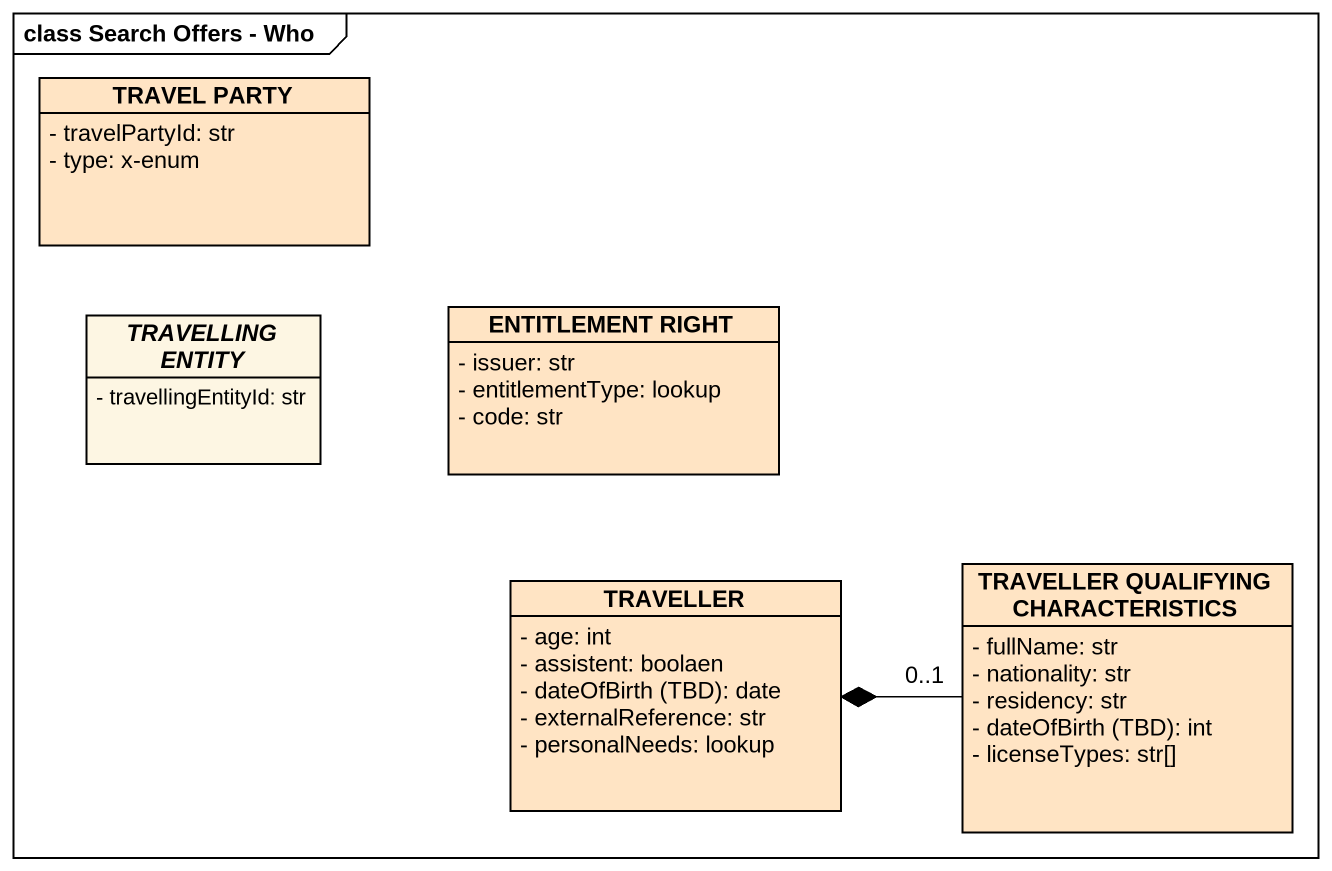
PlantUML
@startuml
mainframe class Search Offers - Who
hide circle
hide empty members
skinparam classAttributeIconSize 0
class "TRAVEL PARTY" as TRAVEL_PARTY #FFE4C4 {
  - travelPartyId: str
  - type: x-enum
}
abstract class "TRAVELLING ENTITY" as TRAVELLING_ENTITY {
  - travellingEntityId: str
}
class "ENTITLEMENT RIGHT" as ENTITLEMENT_RIGHT #FFE4C4 {
  - issuer: str
  - entitlementType: lookup
  - code: str
}
class TRAVELLER #FFE4C4 {
  - age: int
  - assistent: boolaen
  {field} - dateOfBirth (TBD): date
  - externalReference: str
  - personalNeeds: lookup
}
class "TRAVELLER QUALIFYING CHARACTERISTICS" as TRAVELLER_QUALIFYING #FFE4C4 {
  - fullName: str
  - nationality: str
  - residency: str
  {field} - dateOfBirth (TBD): int
  - licenseTypes: str[]
}
TRAVELLER_QUALIFYING "0..1" -left-* TRAVELLER
@enduml
